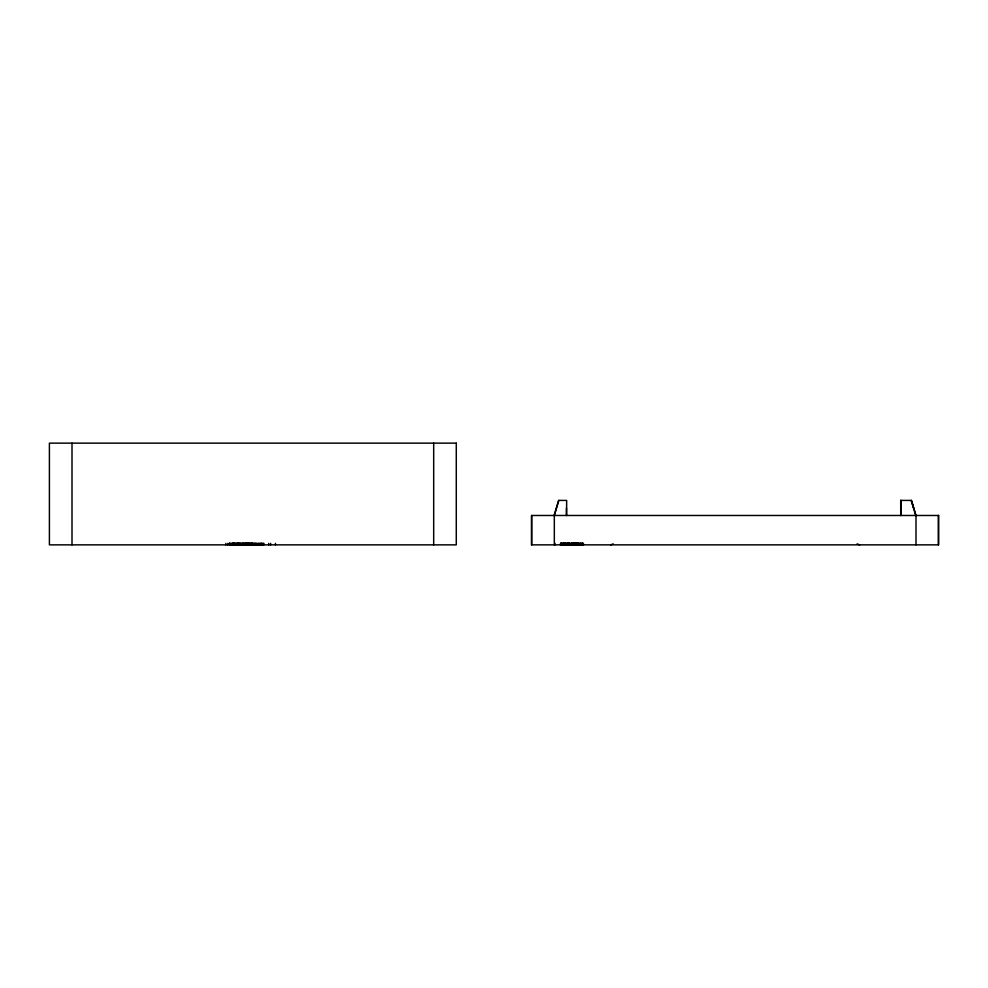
<?xml version="1.0" encoding="UTF-8"?>
<svg xmlns="http://www.w3.org/2000/svg" width="988" height="988" viewBox="0 0 988 988"><rect width="100%" height="100%" fill="white"/><g stroke="black" fill="none" stroke-linecap="round" stroke-linejoin="round"><path stroke-width="1.48" d="M566.457 515.477L566.457 507.943M566.569 515.477L566.667 500.41L558.628 500.41L554.107 515.477M558.838 500.41L554.317 515.477L554.33 544.857M610.658 544.857L613.227 543.857M900.723 515.477L900.71 500.41L911.467 500.41L916 515.477L916 544.857M900.858 507.943L900.797 500.41M857.102 543.857L859.684 544.857M915.777 515.477L911.257 500.41L913.567 507.943M938.39 515.477L938.39 544.857M900.92 500.41L900.92 515.477M583.402 543.351L583.402 544.857M582.883 543.351L582.883 544.857M582.698 543.351L582.685 544.857M582.574 543.351L582.574 544.857M582.438 543.351L582.438 544.857M582.117 543.351L582.142 544.857M581.697 543.351L581.697 544.857M581.228 543.351L581.228 544.857L581.092 543.351M580.413 543.351L580.413 544.857M580.277 543.351L580.277 544.857M579.981 543.351L580.154 544.857M579.894 543.351L579.795 544.857M579.166 543.351L579.153 544.857M579.005 543.351L579.005 544.857M578.56 543.351L578.56 544.857M578.375 543.351L578.351 544.857M578.19 543.351L578.19 544.857M577.819 543.351L577.819 544.857M577.511 543.351L577.511 544.857M577.363 543.351L577.363 544.857M577.19 543.351L577.19 544.857M577.066 543.351L577.066 544.857M576.831 543.351L576.72 544.857M576.523 543.351L576.634 544.857M576.276 544.857L576.276 543.351L576.202 544.857M575.955 543.351L575.942 544.857M575.72 543.351L575.72 544.857M575.498 543.351L575.461 544.857M575.374 543.351L575.312 544.857M575.053 543.351L575.189 544.857M574.954 543.351L574.93 544.857M574.781 543.351L574.794 544.857M574.596 543.351L574.534 544.857M574.226 543.351L574.25 544.857M574.065 543.351L574.028 544.857L573.966 543.351M573.67 543.351L573.732 544.857M573.411 543.351L573.411 544.857L573.213 543.351M573.089 543.351L572.978 544.857M572.929 543.351L572.805 544.857M572.744 543.351L572.595 544.857M572.447 543.351L572.447 544.857M572.188 543.351L572.188 544.857M571.978 543.351L571.978 544.857M571.682 543.351L571.669 544.857M571.385 543.351L571.385 544.857M571.2 543.351L571.188 544.857M570.78 543.351L570.866 544.857M569.693 543.351L569.693 544.857M569.52 543.351L569.52 544.857L569.384 543.351M569.125 543.351L569.174 544.857M568.903 543.351L568.903 544.857M568.718 543.351L568.718 544.857M568.471 543.351L568.471 544.857M568.298 543.351L568.298 544.857M567.952 543.351L567.952 544.857M567.68 543.351L567.705 544.857M567.52 543.351L567.52 544.857M567.396 543.351L567.396 544.857M567.161 543.351L567.026 544.857L566.877 543.351M566.457 543.351L566.457 544.857M566.235 543.351L566.235 544.857M565.815 543.351L565.791 544.857M565.618 543.351L565.618 544.857M565.371 544.857L565.371 543.351L565.21 544.857M565.025 543.351L565.013 544.857M564.877 543.351L564.914 544.857M564.605 543.351L564.605 544.857M564.42 543.351L564.42 544.857M564.222 543.351L564.296 544.857M563.963 543.351L563.938 544.857M563.765 543.351L563.765 544.857M563.555 544.857L563.543 543.351L563.419 544.857M563.246 543.351L563.135 544.857M562.987 543.351L562.938 544.857M562.123 543.351L562.147 544.857M561.925 543.351L561.925 544.857M561.789 543.351L561.752 544.857M561.456 543.351L561.456 544.857M561.32 543.351L561.27 544.857M561.209 543.351L561.233 544.857M560.937 543.351L560.937 544.857M560.628 543.351L560.678 544.857M560.591 543.351L560.492 544.857M554.997 543.351L554.997 544.857M531.717 515.477L531.717 544.857M433.683 443.143L433.683 544.857M275.442 543.351L275.442 544.857M270.638 543.351L270.638 544.857M268.736 543.351L268.736 544.857M263.92 543.351L263.92 544.857M262.845 543.351L262.808 544.857M262.314 543.351L262.302 544.857M261.573 543.351L261.573 544.857M261.314 543.351L261.24 544.857M261.017 543.351L261.005 544.857M260.622 543.351L260.647 544.857M260.14 543.351L260.128 544.857M259.585 543.351L259.498 544.857M258.745 543.351L258.77 544.857M258.3 543.351L258.337 544.857M257.905 543.351L257.917 544.857M256.954 543.351L256.954 544.857M256.225 543.351L256.225 544.857M256.016 543.351L255.991 544.857M255.571 543.351L255.583 544.857M254.422 543.351L254.336 544.857L254.324 543.351M253.78 543.351L253.78 544.857M253.274 543.351L253.274 544.857M252.903 543.351L252.903 544.857M252.607 543.351L252.681 544.857M252.348 543.351L252.298 544.857L252.212 543.351M252.039 543.351L252.039 544.857M251.829 543.351L251.681 544.857L251.607 543.351M251.063 543.351L251.088 544.857M250.903 544.857L250.866 543.351L250.73 544.857M250.619 543.351L250.619 544.857M250.396 544.857L250.297 543.351L250.199 544.857M249.927 543.351L249.976 544.857M249.519 543.351L249.433 544.857M249.248 543.351L249.248 544.857M249.137 543.351L249.124 544.857M248.791 543.351L248.828 544.857M248.729 543.351L248.593 544.857L248.544 543.351M248.247 543.351L248.26 544.857M248.074 543.351L248.074 544.857M247.556 543.351L247.679 544.857M247.519 543.351L247.519 544.857M247.185 543.351L247.21 544.857M246.951 543.351L246.963 544.857M246.617 543.351L246.568 544.857L246.481 543.351M246.037 543.351L245.901 544.857M245.79 543.351L245.79 544.857M245.543 543.351L245.642 544.857M245.469 543.351L245.456 544.857M245.197 543.351L245.197 544.857M244.925 543.351L244.901 544.857M244.839 543.351L244.703 544.857M244.295 544.857L244.295 543.351L244.098 544.857M243.851 543.351L243.863 544.857M243.777 543.351L243.678 544.857M243.505 543.351L243.505 544.857M243.283 543.351L243.283 544.857M243.073 543.351L243.073 544.857M242.826 543.351L242.912 544.857M242.628 543.351L242.739 544.857M242.208 543.351L242.208 544.857M241.937 543.351L241.961 544.857M241.529 543.351L241.517 544.857M241.097 543.351L241.121 544.857M240.368 543.351L240.38 544.857L240.282 543.351M240.084 543.351L239.973 544.857M239.726 543.351L239.738 544.857M239.639 543.351L239.639 544.857M239.22 543.351L239.22 544.857M238.849 543.351L238.849 544.857M238.627 543.351L238.627 544.857M238.454 543.351L238.281 544.857M238.096 543.351L238.096 544.857M237.898 543.351L237.873 544.857M237.688 543.351L237.688 544.857M237.552 543.351L237.639 544.857M237.281 543.351L237.281 544.857M237.182 543.351L237.108 544.857M237.009 544.857L236.873 543.351L236.675 544.857M236.564 543.351L236.564 544.857M235.502 543.351L235.428 544.857M235.193 543.351L235.193 544.857M234.786 543.351L234.909 544.857M234.724 543.351L234.699 544.857M234.564 543.351L234.391 544.857M234.107 543.351L234.045 544.857M233.748 543.351L233.748 544.857M233.613 543.351L233.563 544.857M233.44 543.351L233.366 544.857M233.267 543.351L233.267 544.857M233.044 543.351L233.032 544.857M232.909 543.351L232.76 544.857M232.575 544.857L232.538 543.351L232.378 544.857M232.143 543.351L232.217 544.857M231.982 543.351L231.97 544.857M231.464 544.857L231.303 543.351L231.118 544.857M230.402 543.351L230.402 544.857M229.994 543.351L229.945 544.857M229.685 543.351L229.685 544.857M229.611 543.351L229.611 544.857M229.34 543.351L229.34 544.857M227.783 543.351L227.783 544.857M225.882 543.351L225.882 544.857M72.001 443.143L72.001 544.857M456.283 443.143L49.4 443.143L49.4 544.857L456.283 544.857L456.283 443.143M938.6 515.477L531.495 515.477L531.495 544.857L938.6 544.857L938.6 515.477M570.323 544.857L570.335 543.351L570.187 544.857M562.74 544.857L562.74 543.351L562.654 544.857M263.29 544.857L263.29 543.351L263.178 544.857M255.176 544.857L255.176 543.351L255.151 544.857M236.243 544.857L236.243 543.351L236.169 544.857"/></g></svg>
